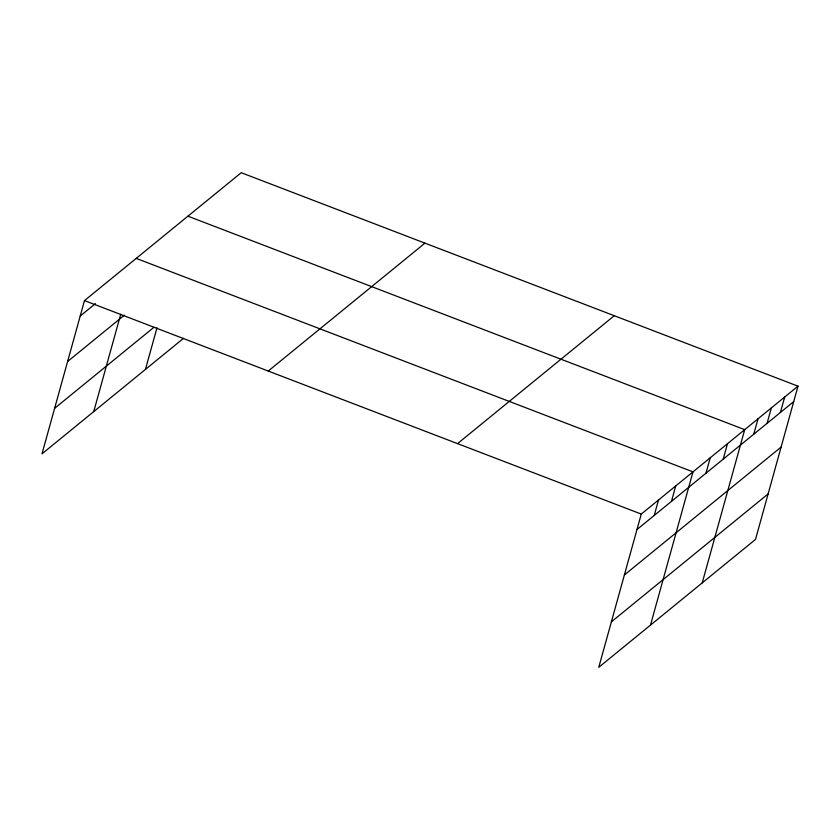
<?xml version="1.0" encoding="UTF-8"?>
<svg xmlns="http://www.w3.org/2000/svg" width="840" height="840" viewBox="0 0 840 840"><rect width="100%" height="100%" fill="white"/><g stroke="black" fill="none" stroke-linecap="round" stroke-linejoin="round"><path stroke-width="1.26" d="M798 386.169L641.267 514.069L598.773 667.307L755.506 539.406L798 386.169L241.227 172.694L84.493 300.594L42 453.831L183.509 338.352M93.723 411.621L120.729 314.255M145.446 369.411L156.996 327.737M654.234 515.445L658.508 500M671.465 501.375L675.749 485.93M650.496 625.097L692.99 471.86L136.216 258.394M705.947 473.235L710.231 457.79M723.188 459.165L727.472 443.73M702.219 582.887L744.712 429.66L187.94 216.184M753.753 434.228L758.037 418.782M767.077 423.35L771.351 407.915M780.392 412.482L784.675 397.036M80.21 316.04L95.424 303.629M67.599 361.515L124.394 315.168M54.611 408.356L153.993 327.254M268.233 371.049L424.956 243.138M457.538 443.625L614.26 315.725M636.993 529.515L793.716 401.604M624.383 574.98L781.106 447.08M611.384 621.831L768.117 493.931M84.493 300.594L641.267 514.069"/></g></svg>
